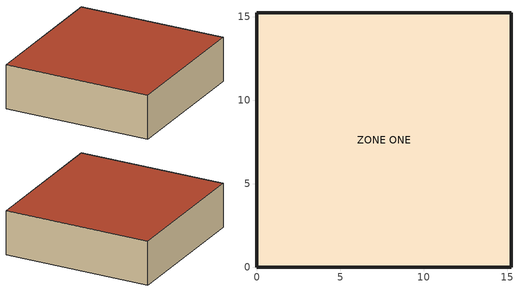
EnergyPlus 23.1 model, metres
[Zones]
ZONE ONE
 floor adiabatic (FLOOR SLAB 8 IN): 0,0 0,15.24 15.24,15.24 15.24,0 z0
 wall outside (EXTWALL80): 0,0 15.24,0 15.24,15.24 0,15.24 0,0 z0:4.57
 roof outside (ROOF34): 0,0 15.24,0 15.24,15.24 0,15.24 z4.57
[Building]
NONE: Loads convergence tolerance value=0.04; Maximum number of warmup days=25; Minimum number of warmup days=6; North axis=0; Solar distribution=FullInteriorAndExterior; Temperature convergence tolerance value=0.4; Terrain=Suburbs
[Site:GroundTemperature:BuildingSurface]
20.03, 20.03, 20.13, 20.3, 20.43, 20.52, 20.62, 20.77, 20.78, 20.55, 20.44, 20.2
[Site:Location]
DENVER_STAPLETON_CO_USA_WMO_724690: Elevation=1611; Latitude=39.77; Longitude=-104.87; Time zone=-7
[SizingPeriod:DesignDay] Barometric pressure=83411; Day of month=21; Daylight saving time indicator=No; Humidity condition type=WetBulb; Rain indicator=No; Snow indicator=No; Solar model indicator=ASHRAEClearSky
Name | Daily dry bulb temperature range | Day type | Maximum dry bulb temperature | Month | Sky clearness | Wetbulb or dewpoint at maximum dry bulb | Wind direction | Wind speed
DENVER_STAPLETON Ann Clg .4% Condns DB=>MWB | 15.2 | SummerDesignDay | 34.1 | 7 | 1 | 15.8 | 120 | 4
DENVER_STAPLETON Ann Htg 99.6% Condns DB | 0 | WinterDesignDay | -20 | 12 | 0 | -20 | 180 | 2.3
[Construction]
EXTWALL80: A1 - 1 IN STUCCO, C4 - 4 IN COMMON BRICK, E1 - 3 / 4 IN PLASTER OR GYP BOARD
FLOOR SLAB 8 IN: C10 - 8 IN HW CONCRETE
ROOF34: E2 - 1 / 2 IN SLAG OR STONE, E3 - 3 / 8 IN FELT AND MEMBRANE, B5 - 1 IN DENSE INSULATION, C12 - 2 IN HW CONCRETE
[Material] Thermal absorptance=0.9
Name | Conductivity | Density | Roughness | Solar absorptance | Specific heat | Thickness | Visible absorptance
A1 - 1 IN STUCCO | 0.691831 | 1858.142 | Smooth | 0.92 | 836.8 | 0.0253898 | 0.92
B5 - 1 IN DENSE INSULATION | 0.04 | 91.30524 | VeryRough | 0.5 | 836.8 | 0.025 | 0.5
C4 - 4 IN COMMON BRICK | 0.726422 | 1922.216 | Rough | 0.76 | 836.8 | 0.101498 | 0.76
C10 - 8 IN HW CONCRETE | 1.729577 | 2242.585 | MediumRough | 0.65 | 836.8 | 0.203302 | 0.65
C12 - 2 IN HW CONCRETE | 1.729577 | 2242.585 | MediumRough | 0.65 | 836.8 | 0.0509016 | 0.65
E1 - 3 / 4 IN PLASTER OR GYP BOARD | 0.726422 | 1601.846 | Smooth | 0.92 | 836.8 | 0.01905 | 0.92
E2 - 1 / 2 IN SLAG OR STONE | 1.435549 | 881.0155 | Rough | 0.55 | 1673.6 | 0.0127102 | 0.55
E3 - 3 / 8 IN FELT AND MEMBRANE | 0.190253 | 1121.292 | Rough | 0.75 | 1673.6 | 0.00954024 | 0.75
[Material:NoMass]
SINGLEPANEOPAQUE: Roughness=VerySmooth; Solar absorptance=0.75; Thermal absorptance=0.05; Thermal resistance=1.25; Visible absorptance=0.75
[Lights]
Lights 1: Design level calculation method=LightingLevel; Fraction radiant=0.2; Fraction replaceable=0; Fraction visible=0.2; Lighting level=960; Return air fraction=0; Schedule=ON; Zone or zonelist or space or spacelist=ZONE ONE
[SurfaceControl:MovableInsulation]
SurfaceControl:MovableInsulation 1: Insulation type=Inside; Material=SINGLEPANEOPAQUE; Schedule=ON; Surface=Zn001:Wall001
[ThermostatSetpoint:SingleCooling]
Cooling Setpoint with SB: Setpoint temperature schedule=Cooling Setpoints
[ThermostatSetpoint:SingleHeating]
Heating Setpoint with SB: Setpoint temperature schedule=Heating Setpoints
[Zone]
ZONE ONE: Ceiling height=Autocalculate; Multiplier=1; Type=1; Volume=Autocalculate
[ZoneControl:Thermostat]
Zone 1 Thermostat: Zone or zonelist=ZONE ONE; Control 1=Heating Setpoint with SB; Control 2=Cooling Setpoint with SB; Control type schedule=Zone Control Type Sched
[Zone equipment]
ZONE ONE: Zone1Air
[ZoneHVAC:IdealLoadsAirSystem]
Zone1Air: Cooling limit=NoLimit; Dehumidification control type=ConstantSupplyHumidityRatio; Heating limit=NoLimit; Humidification control type=ConstantSupplyHumidityRatio; Maximum cooling air flow rate=Autosize; Maximum heating air flow rate=Autosize; Maximum heating supply air humidity ratio=0.015; Maximum heating supply air temperature=50; Minimum cooling supply air humidity ratio=0.009; Minimum cooling supply air temperature=13
[Schedule:Compact]
COOLING SETPOINTS: Through: 12/31, For: Alldays, Until: 7:00, 30, Until: 20:00, 23, Until: 24:00, 30
HEATING SETPOINTS: Through: 12/31, For: Alldays, Until: 7:00, 15, Until: 17:00, 20, Until: 24:00, 15
ON: Through: 12/31, For: Alldays, Until: 24:00, 1
ZONE CONTROL TYPE SCHED: Through: 3/31, For: Alldays, Until: 24:00, 1, Through: 9/30, For: Alldays, Until: 24:00, 2, Through: 12/31, For: Alldays, Until: 24:00, 1
